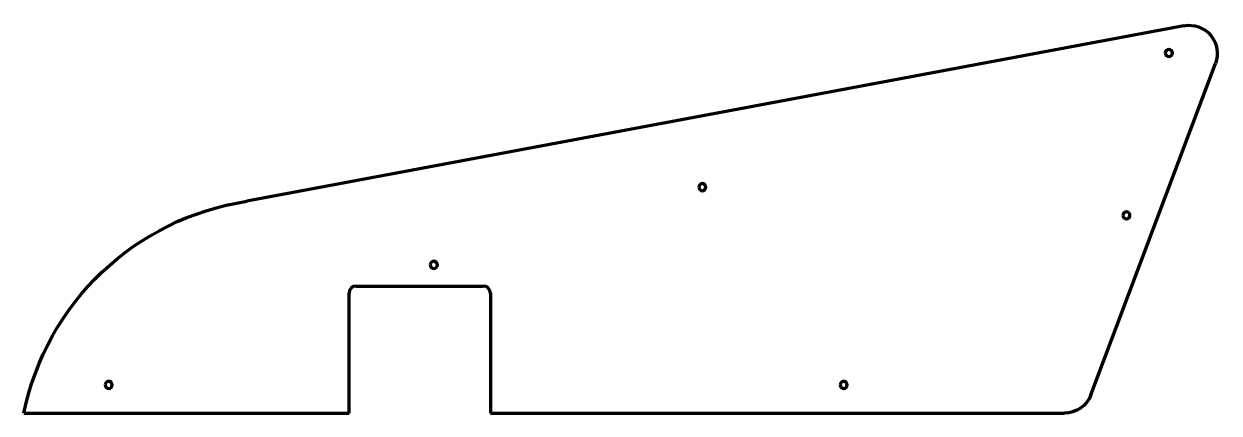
# Model space of a CAD drawing. Header units: millimetres. Extents: x 19 to 864, y 16 to 292.
import ezdxf

# ---------------------------------------------------------------- set-up
doc = ezdxf.new("R2010")
doc.units = ezdxf.units.MM
doc.header["$LTSCALE"] = 0.75
doc.layers.add('Visible', color=7, linetype='Continuous', lineweight=70)

msp = doc.modelspace()

# ---------------------------------------------------------------- linework, layer by layer
at = {"layer": 'Visible', "extrusion": (0, 1, 0)}
for p, q in [((839.39422, 290.528353), (176.446013, 166.233085)), ((773.656817, 29.199685), (861.802256, 263.83747)), ((253.785706, 106.233085), (343.785706, 106.233085)), ((248.785706, 16.233085), (248.785706, 101.233085)), ((348.785706, 101.233085), (348.785706, 16.233085)), ((18.785706, 16.233085), (248.785706, 16.233085)), ((348.785706, 16.233085), (754.934336, 16.233085))]:
    msp.add_line(p, q, dxfattribs=at)
at = {"layer": 'Visible', "extrusion": (1e-16, 0, -1)}
for centre in [(-828.785706, 271.233085), (-498.785706, 176.233085), (-798.785706, 156.233085), (-308.785706, 121.233085), (-78.785706, 36.233085), (-598.785706, 36.233085)]:
    msp.add_circle(centre, 2.5, dxfattribs=at)
for centre, radius, start, end in [((-843.079775, 270.870869), 20, 79.380973, 200.589493), ((-204.978413, -21.612336), 190, 11.489388, 81.363191), ((-754.934336, 36.233085), 20, 200.589493, 270)]:
    msp.add_arc(centre, radius, start, end, dxfattribs=at)
at = {"layer": 'Visible'}
for centre, start, end in [((253.785706, 101.233085), 90, 180), ((343.785706, 101.233085), 0, 90)]:
    msp.add_arc(centre, 5, start, end, dxfattribs=at)

doc.saveas('drawing.dxf')
